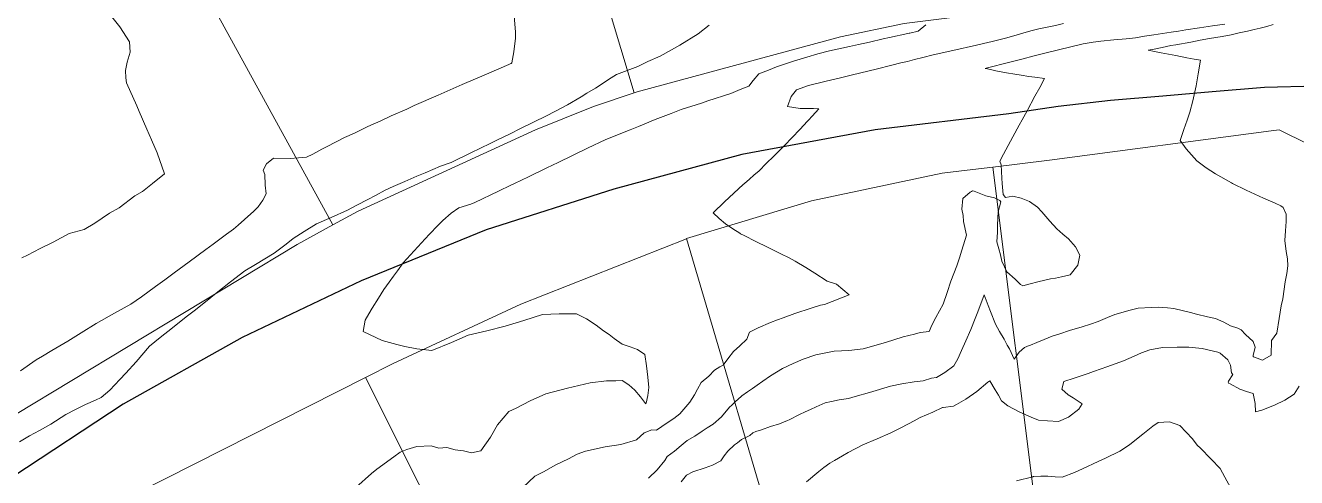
# Model space of a CAD drawing. Header units: inches. Extents: x 11351264 to 11356330, y 6702313 to 6706468.
# Drawn here: x 11352997.4 to 11353435, y 6704898.8 to 6705054.4 of the extents above; entities that cross this region are included whole.
import ezdxf

# ---------------------------------------------------------------- set-up
doc = ezdxf.new("R2010")
doc.units = ezdxf.units.IN
doc.header["$MEASUREMENT"] = 0
doc.layers.add('Shumate_Contours_clip1', color=7, linetype='Continuous', lineweight=0)
doc.layers.add('Shumate_Parcels_clip1', color=7, linetype='Continuous', lineweight=0)
doc.layers.add('Shumate_Streets_clip1', color=7, linetype='Continuous')

msp = doc.modelspace()

# ---------------------------------------------------------------- linework, layer by layer
at = {"layer": 'Shumate_Contours_clip1'}
for points, elevation in [([(11353165.59, 6705058.95), (11353166.14, 6705052.23), (11353166.12, 6705050.01), (11353165.52, 6705045.31), (11353164.83, 6705041.56), (11353164.58, 6705041.3), (11353164.31, 6705041.13), (11353163.88, 6705040.95), (11353156.09, 6705037.6), (11353147.8, 6705034.01), (11353139.51, 6705030.42), (11353131.23, 6705026.8), (11353128.72, 6705025.58), (11353123.36, 6705023.24), (11353119.77, 6705021.53), (11353115.25, 6705019.55), (11353110.67, 6705017.31), (11353107.23, 6705015.79), (11353101.23, 6705012.67), (11353099.39, 6705011.85), (11353096.37, 6705010.1), (11353094.21, 6705009.02), (11353091.36, 6705008.78), (11353088.52, 6705008.53), (11353082.83, 6705008.65), (11353080.45, 6705006.7), (11353079.29, 6705004.59), (11353079.87, 6705003.05), (11353079.79, 6705002.6), (11353079.93, 6705000), (11353079.96, 6704999.44), (11353080.27, 6704996.45), (11353079.13, 6704994.25), (11353077.58, 6704991.93), (11353075.98, 6704990.46), (11353072.82, 6704987.55), (11353070.63, 6704985.66), (11353069.05, 6704984.23), (11353066.59, 6704982.55), (11353062.08, 6704979.1), (11353059.49, 6704977.22), (11353053.77, 6704973.06), (11353048.6, 6704969.29), (11353045.41, 6704966.88), (11353042.22, 6704964.52), (11353037.3, 6704961.04), (11353033.64, 6704958.42), (11353028.11, 6704955.33), (11353021.75, 6704951.77), (11353016.61, 6704948.59), (11353012.01, 6704945.69), (11353006.49, 6704942.47), (11353003.3, 6704940.59), (11353001.12, 6704939.29), (11352995.73, 6704935.53)], 1444), ([(11353232.75, 6705054.52), (11353228.96, 6705051.49), (11353222.66, 6705047.61), (11353215.95, 6705043.76), (11353211.71, 6705041.99), (11353208.22, 6705040.23), (11353200.85, 6705037.51), (11353199.12, 6705036.33), (11353193.64, 6705032.77), (11353190.66, 6705031.03), (11353188.79, 6705029.76), (11353184.03, 6705027.1), (11353182.05, 6705025.99), (11353176.99, 6705023.44), (11353172.1, 6705020.98), (11353168.09, 6705019.02), (11353164.08, 6705017.01), (11353159.95, 6705015), (11353157.41, 6705013.74), (11353150.72, 6705010.49), (11353144.03, 6705007.26), (11353140.32, 6705005.92), (11353134.97, 6705003.65), (11353132.2, 6705002.49), (11353128.07, 6705000.71), (11353126.46, 6705000), (11353124.06, 6704998.93), (11353121.3, 6704997.71), (11353117.91, 6704995.88), (11353115.24, 6704994.44), (11353111.54, 6704992.55), (11353108.23, 6704990.85), (11353102.68, 6704988.33), (11353097.64, 6704986.07), (11353093.32, 6704983.42), (11353089.56, 6704981.06), (11353087.2, 6704979.1), (11353083.09, 6704975.99), (11353079.81, 6704974.01), (11353076.55, 6704972.11), (11353072.92, 6704969.98), (11353068.02, 6704966.12), (11353063.12, 6704962.24), (11353061.18, 6704960.7), (11353058.21, 6704958.37), (11353055.5, 6704956.21), (11353052.68, 6704954.06), (11353048, 6704950.34), (11353043.84, 6704946.95), (11353040.15, 6704943.96), (11353035.56, 6704938.61), (11353031.93, 6704934.69), (11353029.94, 6704932.53), (11353026.4, 6704928.82), (11353023.5, 6704926.34), (11353021.49, 6704925.47), (11353018.1, 6704923.88), (11353014.69, 6704922.2), (11353011.28, 6704920.45), (11353006.13, 6704917.17), (11353002.29, 6704915), (11352998.85, 6704913.14), (11352995.33, 6704911.09)], 1442), ([(11353026.66, 6705057.89), (11353029.84, 6705053.87), (11353033.21, 6705048.73), (11353033.41, 6705045.18), (11353032.44, 6705041.74), (11353031.82, 6705038.82), (11353031.91, 6705036.33), (11353032.24, 6705034.6), (11353035.77, 6705026.72), (11353036.5, 6705024.77), (11353039.14, 6705018.73), (11353040.8, 6705014.96), (11353042.75, 6705010.5), (11353045.28, 6705003.35), (11353041.14, 6705000), (11353037.71, 6704997.23), (11353035.11, 6704995.73), (11353029.61, 6704991.64), (11353026.38, 6704989.79), (11353021.27, 6704986.28), (11353017.66, 6704984.21), (11353012.42, 6704982.74), (11353006.91, 6704979.83), (11353002.51, 6704977.58), (11352998.1, 6704975.34), (11352996.19, 6704974.45)], 1446), ([(11353307.38, 6705054.55), (11353304.75, 6705052.35), (11353301.84, 6705051.73), (11353301.62, 6705051.67), (11353301.18, 6705051.57), (11353294.9, 6705050.2), (11353292.73, 6705049.71), (11353288, 6705048.67), (11353284.27, 6705047.83), (11353281.11, 6705047.13), (11353274.22, 6705045.59), (11353270.2, 6705044.64), (11353266.38, 6705043.45), (11353261.79, 6705042.03), (11353256.03, 6705040.13), (11353253.27, 6705039.03), (11353249.91, 6705037.74), (11353248, 6705035.47), (11353246.44, 6705033.52), (11353243.53, 6705032.35), (11353240.24, 6705031.01), (11353232.32, 6705028.41), (11353230.16, 6705027.68), (11353223.13, 6705025.43), (11353219.71, 6705024.08), (11353214.26, 6705021.96), (11353208.45, 6705019.62), (11353205.55, 6705018.46), (11353197.18, 6705015.07), (11353190.94, 6705012.11), (11353180.77, 6705007.18), (11353176.88, 6705005.33), (11353170.56, 6705002.28), (11353165.77, 6705000), (11353164.49, 6704999.39), (11353160.31, 6704997.38), (11353152.12, 6704993.49), (11353150.76, 6704992.85), (11353146.58, 6704991.59), (11353143.96, 6704989.83), (11353141.07, 6704987.2), (11353139.44, 6704985.52), (11353136.54, 6704982.52), (11353134.99, 6704980.92), (11353132.45, 6704978.18), (11353129.94, 6704975.41), (11353127.44, 6704972.64), (11353125.51, 6704969.97), (11353124.08, 6704968.09), (11353122.61, 6704966.04), (11353120.81, 6704963.48), (11353118.95, 6704960.55), (11353116.72, 6704957.08), (11353115.58, 6704955.12), (11353114.38, 6704953), (11353113.64, 6704949.05), (11353120.26, 6704945.98), (11353125.22, 6704944.59), (11353128.06, 6704943.94), (11353132.17, 6704943.07), (11353137.35, 6704942.52), (11353144.12, 6704945.27), (11353149.81, 6704947.81), (11353156.22, 6704949.32), (11353162.58, 6704950.88), (11353169.04, 6704952.83), (11353175.39, 6704954.89), (11353181.12, 6704955.11), (11353187.07, 6704955.14), (11353190.56, 6704953.36), (11353193.89, 6704951.18), (11353196.46, 6704949.27), (11353198.32, 6704948.01), (11353200.13, 6704946.66), (11353202.86, 6704944.72), (11353205.64, 6704943.81), (11353208.17, 6704942.81), (11353210.67, 6704941.13), (11353211.23, 6704937.24), (11353211.7, 6704933.29), (11353212, 6704929.8), (11353211.63, 6704927.01), (11353211.06, 6704924.34), (11353211.03, 6704924.22), (11353210.99, 6704924.19), (11353210.86, 6704924.23), (11353209.13, 6704926.6), (11353207.24, 6704928.86), (11353205.14, 6704930.69), (11353202.87, 6704932.18), (11353200.67, 6704932.07), (11353197.5, 6704932.06), (11353191.82, 6704931.38), (11353183.99, 6704929.51), (11353176.62, 6704927.57), (11353171.17, 6704925.19), (11353166.3, 6704922.72), (11353163.8, 6704921.57), (11353159.89, 6704916.98), (11353157.49, 6704912.64), (11353154.22, 6704907.94), (11353150.97, 6704907.34), (11353148.2, 6704908.01), (11353145.34, 6704908.3), (11353142.44, 6704909.08), (11353139.77, 6704908.87), (11353137.04, 6704909.7), (11353132.14, 6704909.5), (11353128.75, 6704908.47), (11353126.41, 6704907.56), (11353124.2, 6704905.95), (11353118.41, 6704901.68), (11353116.55, 6704900.21), (11353111.17, 6704895.38)], 1440), ([(11353354.78, 6705055.1), (11353352.05, 6705054.32), (11353349.78, 6705053.87), (11353346.32, 6705053.18), (11353343.51, 6705052.47), (11353340.03, 6705051.5), (11353337.72, 6705050.84), (11353334.79, 6705050.02), (11353330.28, 6705048.9), (11353327.27, 6705048.17), (11353324.8, 6705047.58), (11353316.74, 6705045.8), (11353309.94, 6705044.26), (11353306.39, 6705043.36), (11353303.54, 6705042.65), (11353301.05, 6705042.02), (11353298.81, 6705041.47), (11353295.71, 6705040.68), (11353290.35, 6705039.33), (11353282.1, 6705037.36), (11353277.61, 6705036.27), (11353273.09, 6705035.2), (11353267, 6705033.66), (11353262.92, 6705032.21), (11353261, 6705029.96), (11353259.81, 6705026.46), (11353264.16, 6705025.82), (11353268.7, 6705025.79), (11353270.54, 6705025.71), (11353269.45, 6705024.44), (11353269.12, 6705024.1), (11353268.57, 6705023.52), (11353266.66, 6705021.39), (11353264.02, 6705018.56), (11353261.36, 6705015.77), (11353258.69, 6705013.02), (11353256.82, 6705011.15), (11353255.04, 6705009.4), (11353252.46, 6705006.81), (11353249.99, 6705004.39), (11353248.19, 6705002.82), (11353246.67, 6705001.48), (11353244.96, 6705000), (11353244.51, 6704999.62), (11353238.14, 6704993.66), (11353234.13, 6704989.85), (11353236.3, 6704987.98), (11353238.48, 6704986.12), (11353241, 6704984.35), (11353243.41, 6704982.84), (11353243.59, 6704982.72), (11353244.85, 6704982.06), (11353248.85, 6704980.02), (11353252.92, 6704978.03), (11353257.67, 6704975.7), (11353260.09, 6704974.47), (11353262.36, 6704973.26), (11353266.13, 6704971.06), (11353269.19, 6704969.16), (11353273.47, 6704966.42), (11353276.61, 6704965.29), (11353280.99, 6704961.63), (11353272.48, 6704958.39), (11353271.1, 6704958.11), (11353267.89, 6704957.1), (11353262.28, 6704955.2), (11353258.24, 6704953.79), (11353256.38, 6704953.07), (11353253.94, 6704952.18), (11353249.62, 6704950.3), (11353246.67, 6704948.8), (11353245.75, 6704946.4), (11353243.38, 6704944.1), (11353241.23, 6704942.17), (11353239.21, 6704939.62), (11353237.68, 6704937.42), (11353236.5, 6704936.9), (11353234.68, 6704935.73), (11353232.7, 6704933.66), (11353230.06, 6704931.55), (11353228.8, 6704929.21), (11353227.77, 6704927.3), (11353226.14, 6704924.7), (11353222.74, 6704920.68), (11353220.64, 6704919.1), (11353218.38, 6704917.57), (11353214.68, 6704915.1), (11353213.07, 6704915.23), (11353210.43, 6704914.16), (11353207.79, 6704911.72), (11353202.34, 6704910.12), (11353197.04, 6704909.34), (11353190.19, 6704907.9), (11353187.38, 6704906.83), (11353184.43, 6704905.23), (11353180.03, 6704903.16), (11353175.74, 6704900.77), (11353172.76, 6704899.29), (11353168.6, 6704895.33)], 1438), ([(11353410.36, 6705054.78), (11353406.08, 6705054.2), (11353401.6, 6705053.57), (11353396.88, 6705052.81), (11353394.44, 6705052.46), (11353391.87, 6705052.07), (11353385.9, 6705051.16), (11353382.72, 6705050.63), (11353379.62, 6705050.12), (11353376.37, 6705049.81), (11353372.15, 6705049.45), (11353367.6, 6705048.99), (11353365.02, 6705048.58), (11353361.61, 6705047.99), (11353357.3, 6705047.04), (11353353.06, 6705045.98), (11353351.71, 6705045.62), (11353350.18, 6705045.28), (11353347.43, 6705044.59), (11353344.67, 6705043.89), (11353340.44, 6705042.81), (11353339.08, 6705042.44), (11353336.35, 6705041.75), (11353333.62, 6705041.05), (11353330.89, 6705040.36), (11353328.19, 6705039.68), (11353327.86, 6705039.59), (11353328.18, 6705039.52), (11353331.56, 6705038.8), (11353335.13, 6705038.08), (11353338.02, 6705037.6), (11353340.17, 6705037.26), (11353342.84, 6705036.85), (11353344.9, 6705036.54), (11353348.28, 6705036.08), (11353346.61, 6705033.02), (11353344.96, 6705029.98), (11353342.27, 6705025.03), (11353340.54, 6705021.85), (11353339.58, 6705020.08), (11353337.38, 6705016.02), (11353334.13, 6705010.03), (11353332.83, 6705007.63), (11353333.3, 6705006.46), (11353333.56, 6705001.78), (11353333.73, 6705000), (11353334.08, 6704996.23), (11353334.79, 6704995.2), (11353337.32, 6704995.65), (11353340.27, 6704994.9), (11353343.14, 6704993.79), (11353345.86, 6704991.85), (11353347.3, 6704990.26), (11353350.14, 6704987.04), (11353352.52, 6704984.37), (11353354.58, 6704982.53), (11353356.53, 6704980.99), (11353358.92, 6704978.21), (11353360.44, 6704975.28), (11353359.72, 6704971.88), (11353357.06, 6704968.5), (11353354.12, 6704967.86), (11353351.99, 6704967.43), (11353350.37, 6704967.15), (11353345.91, 6704966.17), (11353343.34, 6704965.44), (11353340.78, 6704964.73), (11353340.01, 6704965.23), (11353338.19, 6704967.03), (11353335.32, 6704969.55), (11353333.59, 6704973.26), (11353333.06, 6704975.39), (11353332.51, 6704977.48), (11353331.86, 6704979.96), (11353332.02, 6704983.27), (11353332.08, 6704985.64), (11353332.14, 6704988.01), (11353332.29, 6704990.19), (11353333.18, 6704993.62), (11353332.92, 6704994.19), (11353331.01, 6704995.1), (11353328.04, 6704995.79), (11353324.06, 6704997.36), (11353323.45, 6704997.41), (11353323.12, 6704997.25), (11353322.66, 6704997.03), (11353320.18, 6704994.77), (11353319.85, 6704991.16), (11353320.31, 6704989), (11353320.35, 6704986.87), (11353321.44, 6704982.2), (11353319.8, 6704977.04), (11353318.99, 6704974.41), (11353318.08, 6704971.69), (11353316, 6704966.34), (11353314.72, 6704962.5), (11353313.37, 6704958.5), (11353310.9, 6704953.84), (11353309.47, 6704951.2), (11353308.5, 6704949.1), (11353305.48, 6704948.66), (11353303.48, 6704948.19), (11353299.63, 6704947.18), (11353293.52, 6704945.22), (11353285.84, 6704943.05), (11353280.92, 6704942.55), (11353275.79, 6704942.29), (11353269.49, 6704941.06), (11353265.18, 6704939.58), (11353261.69, 6704938.08), (11353258, 6704936.29), (11353253.91, 6704933.84), (11353251.29, 6704932), (11353249.31, 6704930.62), (11353247.67, 6704929.48), (11353246.04, 6704928.3), (11353244.08, 6704926.86), (11353242.66, 6704925.68), (11353241.95, 6704925.09), (11353240.59, 6704923.73), (11353239.75, 6704923.03), (11353237.1, 6704919.66), (11353234.14, 6704917.22), (11353232.17, 6704915.92), (11353230.36, 6704914.71), (11353227.87, 6704913.07), (11353225.2, 6704911.51), (11353223.21, 6704909.83), (11353220.84, 6704907.91), (11353218.38, 6704906), (11353217.52, 6704904.69), (11353214.91, 6704901.47), (11353211.93, 6704898.61)], 1436), ([(11353426.96, 6705054.74), (11353424.82, 6705054.01), (11353422.52, 6705053.46), (11353420.47, 6705052.97), (11353418.17, 6705052.44), (11353415.27, 6705051.81), (11353412.48, 6705051.2), (11353409.45, 6705050.55), (11353405.07, 6705049.84), (11353401.84, 6705049.26), (11353398.61, 6705048.67), (11353393.44, 6705047.69), (11353391.81, 6705047.42), (11353388.75, 6705046.82), (11353385.98, 6705046.26), (11353383.92, 6705045.84), (11353386.09, 6705045.42), (11353388.46, 6705044.95), (11353393.43, 6705043.99), (11353397.25, 6705043.21), (11353399.79, 6705042.76), (11353401.95, 6705042.37), (11353401.21, 6705037.68), (11353400.85, 6705035.61), (11353400.51, 6705033.54), (11353399.35, 6705028.38), (11353398.25, 6705024.58), (11353397.37, 6705021.76), (11353396.27, 6705018.52), (11353394.93, 6705014.75), (11353397.05, 6705011.86), (11353400.67, 6705007.74), (11353403.97, 6705005.32), (11353407.12, 6705003.35), (11353412.67, 6705000.17), (11353413.02, 6705000), (11353417.69, 6704997.72), (11353423.7, 6704994.94), (11353427.67, 6704993.27), (11353429.59, 6704992.3), (11353430.43, 6704991.73), (11353431.51, 6704989.44), (11353431.44, 6704986.94), (11353431.19, 6704983.71), (11353431.02, 6704980.41), (11353431.5, 6704976.55), (11353431.88, 6704974.05), (11353431.99, 6704971.61), (11353431.7, 6704969.06), (11353431.1, 6704966.1), (11353430.29, 6704960.26), (11353429.79, 6704957.83), (11353429.39, 6704955.71), (11353429.02, 6704953.5), (11353428.28, 6704948.43), (11353426.41, 6704945.99), (11353426.32, 6704940.95), (11353423.27, 6704939.21), (11353420.59, 6704940.21), (11353420.2, 6704940.35), (11353420.13, 6704940.45), (11353420.14, 6704940.75), (11353420.79, 6704943.65), (11353420.16, 6704945.57), (11353417.5, 6704948.07), (11353415.97, 6704949.6), (11353414.86, 6704950.24), (11353412.28, 6704951.04), (11353409.95, 6704952.24), (11353407.1, 6704953.48), (11353404.33, 6704954.1), (11353400.58, 6704955.01), (11353398.51, 6704955.62), (11353396.13, 6704956.22), (11353392.74, 6704956.94), (11353390.57, 6704957.18), (11353387.39, 6704957.42), (11353384.96, 6704957.34), (11353380.53, 6704957.08), (11353377.79, 6704956.38), (11353372.44, 6704954.88), (11353369.9, 6704953.84), (11353366.76, 6704952.53), (11353364.04, 6704951.62), (11353361.27, 6704950.69), (11353356.88, 6704949.35), (11353353.58, 6704948.24), (11353350.95, 6704947.41), (11353348.14, 6704946.34), (11353345.61, 6704945.23), (11353343.45, 6704944.37), (11353342.96, 6704944.27), (11353341.38, 6704943.52), (11353339.53, 6704941.93), (11353337.77, 6704939.55), (11353336.2, 6704943.06), (11353335.45, 6704944.36), (11353334.32, 6704946.38), (11353332.79, 6704949.03), (11353331.44, 6704951.61), (11353329.71, 6704955.91), (11353328.87, 6704958.04), (11353327.52, 6704961.65), (11353325.26, 6704955.81), (11353324.39, 6704953.56), (11353322.86, 6704949.72), (11353321.14, 6704945.86), (11353319.71, 6704942.49), (11353318.38, 6704939.66), (11353317.1, 6704937.21), (11353313.89, 6704934.93), (11353311.09, 6704933.2), (11353309.35, 6704933.04), (11353306.49, 6704932.11), (11353303.42, 6704931.7), (11353299.15, 6704931.03), (11353295.24, 6704930.28), (11353288.02, 6704928.05), (11353283.02, 6704926.72), (11353280.77, 6704926.04), (11353277.61, 6704925.59), (11353274.98, 6704924.95), (11353272.69, 6704924.46), (11353269.64, 6704923.12), (11353267.74, 6704922.26), (11353265.85, 6704921.38), (11353263.95, 6704920.46), (11353260.32, 6704918.68), (11353259.74, 6704918.38), (11353256.99, 6704917.33), (11353253.92, 6704916.32), (11353250.86, 6704915.27), (11353248.83, 6704914.61), (11353247.8, 6704914.21), (11353246.8, 6704913.25), (11353243.92, 6704911.9), (11353242.55, 6704910.73), (11353241.53, 6704910.02), (11353239.25, 6704907.9), (11353238.01, 6704906.23), (11353236.8, 6704904.51), (11353233.94, 6704903.07), (11353231.39, 6704902.09), (11353227.19, 6704900.71), (11353224.96, 6704899.65), (11353223.11, 6704897.29)], 1434), ([(11353435.94, 6704930.27), (11353434.21, 6704927.49), (11353431.03, 6704925.43), (11353427.49, 6704923.75), (11353423.14, 6704921.95), (11353420.94, 6704921.37), (11353420.74, 6704924.29), (11353420.08, 6704927.68), (11353417.79, 6704928.4), (11353415.57, 6704929.24), (11353412.14, 6704931.1), (11353411.66, 6704931.3), (11353411.52, 6704931.76), (11353411.6, 6704931.93), (11353413.12, 6704934.3), (11353412.61, 6704934.87), (11353412.33, 6704937.48), (11353411.38, 6704939.28), (11353408.73, 6704941.61), (11353407.95, 6704941.94), (11353402.5, 6704943.16), (11353397.96, 6704943.64), (11353393.93, 6704943.7), (11353388.83, 6704943.54), (11353384.49, 6704942.71), (11353381.6, 6704941.71), (11353379.16, 6704940.55), (11353375.43, 6704938.94), (11353372.61, 6704937.95), (11353369.76, 6704936.95), (11353367.74, 6704936.22), (11353365.1, 6704935.26), (11353363.27, 6704934.59), (11353361.2, 6704933.95), (11353358.44, 6704933.01), (11353354.9, 6704931.87), (11353354.2, 6704929.17), (11353356.44, 6704927.31), (11353358.1, 6704926.23), (11353361.18, 6704924.22), (11353360.08, 6704922.37), (11353356.5, 6704919.55), (11353353.13, 6704918.07), (11353349.25, 6704918.32), (11353346.15, 6704918.59), (11353343.68, 6704919.58), (11353341.79, 6704920.42), (11353339.52, 6704921.42), (11353335.67, 6704923.44), (11353333.5, 6704925.24), (11353332.39, 6704927.11), (11353331.29, 6704929), (11353329.49, 6704932.12), (11353328.77, 6704931.62), (11353324.97, 6704928.44), (11353321.17, 6704925.82), (11353318.01, 6704923.91), (11353316.88, 6704923.37), (11353313.42, 6704922.94), (11353313.15, 6704922.87), (11353309.76, 6704921.27), (11353305.48, 6704919.43), (11353303.37, 6704918.3), (11353301.46, 6704917.3), (11353298.53, 6704915.81), (11353295.31, 6704914.2), (11353290.67, 6704912.15), (11353285.69, 6704910.03), (11353280.71, 6704907.41), (11353278.72, 6704906.32), (11353275.95, 6704904.68), (11353274.36, 6704903.71), (11353272.26, 6704902.22), (11353270.51, 6704900.89), (11353266.32, 6704897.34)], 1432), ([(11353412.3, 6704895.36), (11353410.38, 6704898.9), (11353408.71, 6704901.92), (11353405.6, 6704905.1), (11353401.82, 6704909), (11353400.95, 6704909.83), (11353400.51, 6704910.42), (11353399.21, 6704912.07), (11353397.07, 6704914.42), (11353394.9, 6704916.75), (11353391.27, 6704918), (11353387.41, 6704917.71), (11353385.6, 6704916.48), (11353382.06, 6704913.72), (11353379.95, 6704911.98), (11353377.57, 6704910.01), (11353374.25, 6704907.88), (11353369.22, 6704905.45), (11353366.76, 6704904.34), (11353361.29, 6704901.84), (11353358.63, 6704900.57), (11353354.37, 6704898.89), (11353351.9, 6704899.02), (11353349.43, 6704899.32), (11353346.94, 6704899.24), (11353344.59, 6704899.13), (11353344.42, 6704899.12), (11353344.35, 6704899.13), (11353344.28, 6704899.09), (11353338.65, 6704897.72)], 1430)]:
    msp.add_lwpolyline(points, dxfattribs=dict(at, elevation=elevation))
at = {"layer": 'Shumate_Parcels_clip1'}
for points in [[(11353333.82, 6705059.64), (11353333, 6705059.5), (11353333.87, 6705059.4), (11353333.9, 6705059.24), (11353300, 6705055), (11353278, 6705050.5), (11353208, 6705031.5), (11353206.94, 6705031.15), (11353171, 6705151), (11353180, 6705153.5), (11353192, 6705157), (11353205, 6705160.5), (11353218, 6705164), (11353231, 6705167), (11353244, 6705169.5), (11353258, 6705172), (11353271, 6705174.5), (11353284, 6705176.5), (11353295.05, 6705177.6), (11353309, 6705179)], [(11353206.94, 6705031.15), (11353193, 6705026.5), (11353173, 6705018.5), (11353112, 6704990.5), (11353103.27, 6704985.72), (11353042, 6705097.5), (11353055, 6705104.5), (11353079, 6705116.5), (11353091, 6705121.5), (11353104, 6705127), (11353116, 6705132), (11353125, 6705135), (11353141, 6705141), (11353154, 6705145.5), (11353171, 6705151)], [(11353103.27, 6704985.72), (11353091, 6704979), (11352994, 6704920.5), (11352993.22, 6704920.04), (11352938, 6705041), (11353016, 6705083), (11353042, 6705097.5)], [(11353460.07, 6704898.64), (11353346, 6704882), (11353330.48, 6705005.63), (11353350, 6705008), (11353426.28, 6705018.14), (11353429.11, 6705018.44), (11353439, 6705013.5), (11353445, 6705003.5), (11353456, 6704924.5), (11353460, 6704899)], [(11353346, 6704882), (11353260, 6704862.5), (11353225.05, 6704981.01), (11353268, 6704994), (11353313, 6705003.5), (11353321.62, 6705004.55), (11353330.48, 6705005.63)], [(11353260, 6704862.5), (11353223, 6704854), (11353170, 6704822.5), (11353114.47, 6704933.18), (11353124, 6704938), (11353168, 6704958.5), (11353225, 6704981), (11353225.05, 6704981.01)], [(11353170, 6704822.5), (11353160, 6704816.5), (11353152, 6704812), (11353067, 6704761), (11353014.26, 6704881.03), (11353015, 6704881.5), (11353036, 6704893.5), (11353114.47, 6704933.18)]]:
    msp.add_lwpolyline(points, close=True, dxfattribs=at)
at = {"layer": 'Shumate_Streets_clip1', "color": 4}
msp.add_lwpolyline([(11353476, 6705034), (11353460, 6705034), (11353442, 6705033.5), (11353424, 6705033), (11353406, 6705031.5), (11353389, 6705030), (11353371, 6705028.5), (11353353, 6705026.5), (11353336, 6705024), (11353290, 6705018.5), (11353244, 6705010), (11353200, 6704998), (11353156, 6704984), (11353113, 6704966.5), (11353072, 6704947), (11353031, 6704924), (11352993, 6704899), (11352956, 6704871), (11352700, 6704721.5), (11352523, 6704614)], dxfattribs=at)

doc.saveas('drawing.dxf')
